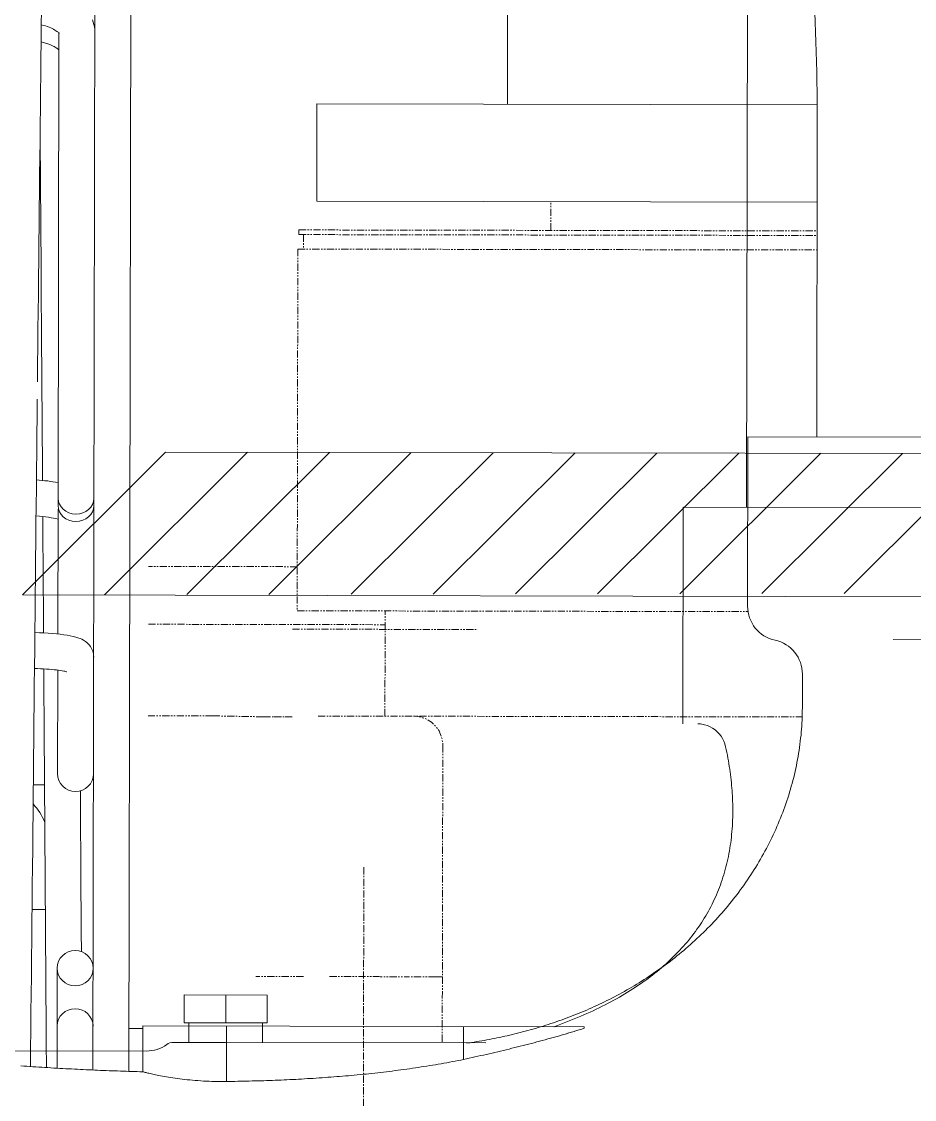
# Model space of a CAD drawing. Extents: x 766778 to 845620, y 133762 to 209800.
# Drawn here: x 787007 to 787161.2, y 190345.1 to 190531.3 of the extents above; entities that cross this region are included whole.
import ezdxf

# ---------------------------------------------------------------- set-up
doc = ezdxf.new("R2010")
doc.units = 0
doc.header["$MEASUREMENT"] = 0
doc.linetypes.add('CENTER', pattern=[2, 1.25, -0.25, 0.25, -0.25])
doc.linetypes.add('PHANTOM', pattern=[2.5, 1.25, -0.25, 0.25, -0.25, 0.25, -0.25])
doc.layers.get('0').update_dxf_attribs({"color": 1, "linetype": 'CONTINUOUS'})
doc.layers.add('CENTER_LINES', color=1, linetype='CENTER')
for name, color, linetype, lineweight in [('LA-4748_SHOWN', 2, 'CONTINUOUS', 53), ('LA-5075_SHOWN', 2, 'CONTINUOUS', 53), ('PHANTOM_LINES', 4, 'PHANTOM', 25)]:
    doc.layers.add(name, color=color, linetype=linetype, lineweight=lineweight)

# ---------------------------------------------------------------- blocks, each defined once
blk = doc.blocks.new('HE 3516C HSL RH')
at = {"layer": 'LA-5075_SHOWN', "color": 252, "lineweight": 5}
for p, q in [((-6167.14, 127.66), (-6167.14, 143.46)), ((-6113.65, 127.66), (-6200.04, 127.66)), ((-6200.04, 127.66), (-6200.04, 110.86)), ((-6113.62, 70.29), (-6113.62, 122.95)), ((-6113.62, 110.86), (-6200.04, 110.86)), ((-6125.52, 41.03), (-6125.52, 70.29)), ((-6125.52, 70.29), (-6025.52, 70.29)), ((-6079.42, 35.29), (-6100.38, 35.29)), ((-6116.02, 23.49), (-6116.02, 29.29)), ((-6222.67, -26.31), (-6208.38, -26.31)), ((-6222.67, -31.11), (-6222.67, -26.31)), ((-6215.52, -31.11), (-6215.52, -26.31)), ((-6208.38, -31.11), (-6208.38, -26.31)), ((-6222.67, -31.11), (-6208.38, -31.11)), ((-6221.9, -34.51), (-6221.9, -31.11)), ((-6209.14, -34.51), (-6209.14, -31.11)), ((-6215.52, -34.51), (-6224.52, -34.51)), ((-6215.52, -34.51), (-6170.56, -34.51)), ((-6170.56, -34.51), (-6170.56, -34.51)), ((-6256.52, -36.01), (-6229.19, -36.01))]:
    blk.add_line(p, q, dxfattribs=at)
at = {"layer": 'LA-5075_SHOWN', "color": 252, "lineweight": 5, "flags": 128}
for points in [[(-6113.62, 122.95), (-6113.63, 124.7), (-6113.64, 126.44), (-6113.65, 128.18), (-6113.68, 129.91), (-6113.71, 131.65), (-6113.74, 133.38), (-6113.79, 135.1), (-6113.84, 136.82), (-6113.89, 138.54), (-6113.96, 140.24), (-6114.03, 141.94), (-6114.1, 143.64)], [(-6173.05, -34.43), (-6172.61, -34.36), (-6172.18, -34.29), (-6171.74, -34.22), (-6171.3, -34.14), (-6170.86, -34.06), (-6170.42, -33.98), (-6169.98, -33.9), (-6169.54, -33.81), (-6169.1, -33.72), (-6168.66, -33.63), (-6168.22, -33.54), (-6167.78, -33.45), (-6167.33, -33.35), (-6166.89, -33.25), (-6166.45, -33.15), (-6166.01, -33.04), (-6165.57, -32.93), (-6165.12, -32.82), (-6164.68, -32.71), (-6164.24, -32.6), (-6163.79, -32.48), (-6163.35, -32.36), (-6162.91, -32.23), (-6162.46, -32.11), (-6162.02, -31.98), (-6161.58, -31.85), (-6161.13, -31.71), (-6160.69, -31.58), (-6160.25, -31.44), (-6159.8, -31.29), (-6159.36, -31.15), (-6158.91, -31), (-6158.47, -30.85), (-6158.03, -30.69), (-6157.58, -30.53), (-6157.14, -30.37), (-6156.7, -30.21), (-6156.26, -30.04), (-6155.81, -29.87), (-6155.37, -29.7), (-6154.93, -29.52), (-6154.49, -29.34), (-6154.05, -29.16), (-6153.61, -28.98), (-6153.17, -28.79), (-6152.73, -28.59), (-6152.29, -28.4), (-6151.86, -28.2), (-6151.42, -28), (-6150.98, -27.79), (-6150.55, -27.59), (-6150.11, -27.37), (-6149.68, -27.16), (-6149.24, -26.94), (-6148.81, -26.72), (-6148.38, -26.49), (-6147.95, -26.26), (-6147.52, -26.03), (-6147.09, -25.8), (-6146.66, -25.56), (-6146.24, -25.31), (-6145.81, -25.07), (-6145.39, -24.82), (-6144.96, -24.57), (-6144.54, -24.31), (-6144.12, -24.05), (-6143.7, -23.79), (-6143.28, -23.52), (-6142.87, -23.25), (-6142.45, -22.98), (-6142.04, -22.7), (-6141.63, -22.42), (-6141.22, -22.13), (-6140.81, -21.85), (-6140.4, -21.56), (-6139.99, -21.26), (-6139.59, -20.96), (-6139.19, -20.66), (-6138.79, -20.36), (-6138.39, -20.05), (-6137.99, -19.73), (-6137.6, -19.42), (-6137.21, -19.1), (-6136.82, -18.78), (-6136.43, -18.45), (-6136.05, -18.12), (-6135.66, -17.79), (-6135.28, -17.45), (-6134.9, -17.11), (-6134.53, -16.77), (-6134.15, -16.42), (-6133.78, -16.07), (-6133.41, -15.71), (-6133.04, -15.36), (-6132.68, -15), (-6132.32, -14.63), (-6131.96, -14.26), (-6131.6, -13.89), (-6131.25, -13.52), (-6130.9, -13.14), (-6130.55, -12.76), (-6130.21, -12.38), (-6129.87, -11.99), (-6129.53, -11.6), (-6129.19, -11.2), (-6128.86, -10.81), (-6128.53, -10.41), (-6128.21, -10), (-6127.89, -9.6), (-6127.57, -9.19), (-6127.25, -8.77), (-6126.94, -8.36), (-6126.63, -7.94), (-6126.32, -7.52), (-6126.02, -7.09), (-6125.72, -6.66), (-6125.43, -6.23), (-6125.14, -5.8), (-6124.85, -5.36), (-6124.57, -4.92), (-6124.29, -4.48), (-6124.01, -4.03), (-6123.74, -3.58), (-6123.47, -3.13), (-6123.21, -2.68), (-6122.95, -2.22), (-6122.7, -1.76), (-6122.45, -1.3), (-6122.2, -0.84), (-6121.96, -0.37), (-6121.72, 0.1), (-6121.48, 0.57), (-6121.25, 1.04), (-6121.03, 1.52), (-6120.81, 1.99), (-6120.59, 2.48), (-6120.38, 2.96), (-6120.17, 3.44), (-6119.97, 3.93), (-6119.77, 4.42), (-6119.57, 4.91), (-6119.39, 5.4), (-6119.2, 5.9), (-6119.02, 6.39), (-6118.85, 6.89), (-6118.68, 7.39), (-6118.51, 7.89), (-6118.35, 8.4), (-6118.2, 8.9), (-6118.05, 9.41), (-6117.91, 9.92), (-6117.77, 10.43), (-6117.63, 10.94), (-6117.5, 11.46), (-6117.38, 11.97), (-6117.26, 12.49), (-6117.15, 13), (-6117.04, 13.52), (-6116.94, 14.04), (-6116.84, 14.56), (-6116.75, 15.08), (-6116.66, 15.6), (-6116.58, 16.12), (-6116.5, 16.65), (-6116.43, 17.17), (-6116.37, 17.7), (-6116.31, 18.22), (-6116.25, 18.75), (-6116.21, 19.27), (-6116.16, 19.8), (-6116.13, 20.33), (-6116.09, 20.85), (-6116.07, 21.38), (-6116.05, 21.91), (-6116.03, 22.44), (-6116.03, 22.96), (-6116.02, 23.49)], [(-6173.99, -34.51), (-6173.96, -34.51), (-6173.88, -34.51), (-6173.79, -34.5)], [(-6173.99, -34.51), (-6173.98, -34.51)], [(-6173.96, -34.51), (-6173.88, -34.51), (-6173.78, -34.5)]]:
    blk.add_lwpolyline(points, dxfattribs=at)
at = {"layer": 'LA-5075_SHOWN', "color": 252, "lineweight": 5}
for centre, radius, start, end in [((-6119.52, 41.03), 6, 180, 257.9752), ((-6122.02, 29.29), 6, 0, 77.9754), ((-6229.19, -30.01), 6, 270, 305.6591), ((-6224.52, -36.51), 2, 90, 125.6591), ((-6173.99, -28.51), 6, 269.999, 279.0027)]:
    blk.add_arc(centre, radius, start, end, dxfattribs=at)
blk = doc.blocks.new('A$C7EB86452')
at = {"color": 252, "linetype": 'Continuous', "lineweight": 5}
for p, q in [((1.33, -742.63), (29.22, -721.61)), ((720.44, -818.75), (29.22, -721.61)), ((15.39, -744.56), (43.23, -723.58)), ((29.45, -746.48), (57.23, -725.55)), ((43.51, -748.41), (71.23, -727.51)), ((57.57, -750.33), (85.24, -729.48)), ((71.63, -752.26), (99.24, -731.45)), ((85.69, -754.18), (113.25, -733.42)), ((99.75, -756.11), (127.25, -735.39)), ((113.81, -758.04), (141.26, -737.36)), ((127.87, -759.96), (155.26, -739.32)), ((1.33, -742.63), (757.56, -849.22)), ((141.94, -761.89), (169.27, -741.29))]:
    blk.add_line(p, q, dxfattribs=at)
at = {"layer": 'LA-4748_SHOWN', "color": 252, "lineweight": 5}
for p, q in [((84.47, -828.61), (83.87, -828.75)), ((85.07, -828.46), (84.47, -828.61)), ((85.66, -828.31), (85.07, -828.46)), ((86.25, -828.16), (85.66, -828.31)), ((86.83, -828.01), (86.25, -828.16)), ((82.64, -829.02), (82.02, -829.15)), ((83.26, -828.89), (82.64, -829.02)), ((83.87, -828.75), (83.26, -828.89)), ((84.89, -830.51), (84.43, -830.57)), ((85.35, -830.43), (84.89, -830.51)), ((85.8, -830.36), (85.35, -830.43)), ((86.26, -830.29), (85.8, -830.36)), ((82.56, -830.85), (82.09, -830.91)), ((83.03, -830.78), (82.56, -830.85)), ((83.5, -830.71), (83.03, -830.78)), ((83.97, -830.64), (83.5, -830.71)), ((84.43, -830.57), (83.97, -830.64))]:
    blk.add_line(p, q, dxfattribs=at)
at = {"layer": 'PHANTOM_LINES', "color": 252, "lineweight": 5}
for p, q in [((57.3, -686.75), (57.19, -687.55)), ((57.3, -686.75), (145.92, -699.21)), ((57.19, -687.55), (145.81, -700)), ((58, -687.66), (57.65, -690.13)), ((100.38, -692.81), (101.07, -687.89)), ((56.66, -690), (47.96, -751.89)), ((56.66, -690), (145.46, -702.48)), ((49.02, -744.34), (23.58, -740.76)), ((22.19, -750.66), (62.67, -756.35)), ((47.96, -751.89), (125.05, -762.72)), ((60.47, -772), (63, -754)), ((46.71, -754.92), (78.4, -759.37)), ((31.05, -767.86), (19.99, -766.31)), ((49.03, -770.39), (131.83, -782.03)), ((69.68, -778.34), (62.52, -829.27))]:
    blk.add_line(p, q, dxfattribs=at)
at = {"layer": 'PHANTOM_LINES', "color": 252, "lineweight": 5, "flags": 128}
for points in [[(65.42, -772.69), (65.71, -772.75), (66.01, -772.82), (66.32, -772.92), (66.62, -773.03), (66.91, -773.17), (67.21, -773.33), (67.49, -773.5), (67.77, -773.69), (68.03, -773.91), (68.28, -774.14), (68.51, -774.38), (68.72, -774.64), (68.91, -774.92), (69.09, -775.21), (69.24, -775.51), (69.37, -775.82), (69.48, -776.14), (69.56, -776.46), (69.63, -776.78), (69.68, -777.11), (69.71, -777.43), (69.72, -777.74), (69.71, -778.05), (69.68, -778.34)], [(40.34, -814.61), (40.01, -814.57), (39.68, -814.52), (39.35, -814.47), (39.01, -814.43), (38.68, -814.38), (38.34, -814.33), (38, -814.28), (37.66, -814.23), (37.32, -814.19), (36.98, -814.14), (36.64, -814.09), (36.29, -814.04), (35.95, -813.99), (35.61, -813.94), (35.26, -813.9), (34.92, -813.85), (34.58, -813.8), (34.24, -813.75), (33.89, -813.71), (33.55, -813.66), (33.21, -813.62), (32.87, -813.57), (32.53, -813.53), (32.2, -813.48)], [(44.8, -815.24), (45.12, -815.28), (45.45, -815.33), (45.77, -815.37), (46.1, -815.42), (46.42, -815.46), (46.75, -815.51), (47.08, -815.56), (47.41, -815.6), (47.74, -815.65), (48.07, -815.69), (48.4, -815.74), (48.73, -815.79), (49.06, -815.83), (49.39, -815.88), (49.72, -815.93), (50.04, -815.97), (50.37, -816.02), (50.69, -816.06), (51.01, -816.11), (51.33, -816.16), (51.65, -816.2), (51.97, -816.25), (52.29, -816.29), (52.6, -816.33)], [(52.6, -816.33), (52.82, -816.37), (53.04, -816.4), (53.26, -816.43), (53.49, -816.47), (53.71, -816.5), (53.94, -816.53), (54.18, -816.57), (54.41, -816.6), (54.65, -816.64), (54.89, -816.68), (55.13, -816.71), (55.37, -816.75), (55.62, -816.78), (55.86, -816.82), (56.11, -816.86), (56.36, -816.89), (56.61, -816.93), (56.85, -816.96), (57.1, -816.99), (57.35, -817.03), (57.6, -817.06), (57.86, -817.09), (58.11, -817.12), (58.36, -817.16)], [(62.97, -817.79), (62.79, -817.77), (62.61, -817.74), (62.43, -817.72), (62.25, -817.69), (62.07, -817.67), (61.89, -817.64), (61.7, -817.61), (61.52, -817.59), (61.33, -817.56), (61.14, -817.53), (60.95, -817.51), (60.76, -817.48), (60.57, -817.45), (60.37, -817.43), (60.18, -817.4), (59.98, -817.37), (59.78, -817.34), (59.58, -817.32), (59.38, -817.29), (59.18, -817.26), (58.98, -817.24), (58.77, -817.21), (58.57, -817.18), (58.36, -817.16)], [(64.11, -817.95), (64.06, -817.94), (64.02, -817.94), (63.97, -817.93), (63.92, -817.92), (63.88, -817.92), (63.83, -817.91), (63.78, -817.91), (63.74, -817.9), (63.69, -817.89), (63.64, -817.89), (63.6, -817.88), (63.55, -817.87), (63.5, -817.87), (63.45, -817.86), (63.4, -817.85), (63.36, -817.85), (63.31, -817.84), (63.26, -817.83), (63.21, -817.83), (63.16, -817.82), (63.12, -817.81), (63.07, -817.81), (63.02, -817.8), (62.97, -817.79)]]:
    blk.add_lwpolyline(points, dxfattribs=at)
at = {"layer": 'PHANTOM_LINES', "color": 252, "lineweight": 5}
for centre, major_axis, ratio, start_param, end_param in [((-215.32, -2346.04), (1577.41, -252.77), 0.999846, 1.569373, 1.574827), ((74.06, -540.57), (228.66, -34.4), 1, 4.712389, 4.720463), ((59.34, -644.21), (125.29, -17.84), 1, 4.712389, 4.727557), ((54.37, -687.33), (82.48, -10.54), 0.999998, 4.707218, 4.721734)]:
    blk.add_ellipse(centre, major_axis=major_axis, ratio=ratio, start_param=start_param, end_param=end_param, dxfattribs=at)
at = {"rotation": 352.0000000000881}
blk.add_blockref('HE 3516C HSL RH', (6185.31, -1654.92), dxfattribs=at)
blk = doc.blocks.new('ENGINE')
at = {"layer": 'CENTER_LINES', "color": 252, "lineweight": 5}
blk.add_line((946014.93, 205074.49), (946014.6, 205011.8), dxfattribs=at)
at = {"layer": 'LA-4748_SHOWN', "color": 252, "lineweight": 5}
for p, q in [((946081.24, 205136.44), (946083.28, 205525.64)), ((945974.22, 205039.36), (945975.99, 205374.45)), ((945968.03, 205039.61), (945969.77, 205370.93)), ((945959.76, 205222.82), (945959.72, 205220.03)), ((945968.57, 205221.04), (945968.71, 205220.64)), ((945968.71, 205220.64), (945968.82, 205220.24)), ((945968.82, 205220.24), (945968.9, 205219.82)), ((945959.72, 205220.03), (945959.68, 205217.22)), ((945959.73, 205220.21), (945960.09, 205220.12)), ((945960.09, 205220.12), (945960.44, 205220.01)), ((945960.44, 205220.01), (945960.76, 205219.9)), ((945960.76, 205219.9), (945961.07, 205219.79)), ((945961.07, 205219.79), (945961.36, 205219.67)), ((945961.36, 205219.67), (945961.62, 205219.55)), ((945961.62, 205219.55), (945961.86, 205219.43)), ((945961.86, 205219.43), (945962.08, 205219.31)), ((945962.08, 205219.31), (945962.26, 205219.19)), ((945962.26, 205219.19), (945962.43, 205219.08)), ((945962.34, 205137.16), (945962.77, 205218.77)), ((945962.43, 205219.08), (945962.56, 205218.97)), ((945962.56, 205218.97), (945962.66, 205218.88)), ((945962.66, 205218.88), (945962.74, 205218.81)), ((945962.74, 205218.81), (945962.79, 205218.75)), ((945962.79, 205218.75), (945962.82, 205218.71)), ((945962.82, 205218.71), (945962.83, 205218.7)), ((945968.9, 205219.82), (945968.95, 205219.39)), ((945968.95, 205219.39), (945968.97, 205218.96)), ((945959.68, 205217.22), (945959.64, 205214.4)), ((945959.68, 205217.26), (945960.28, 205217.1)), ((945960.28, 205217.1), (945960.83, 205216.92)), ((945960.83, 205216.92), (945961.32, 205216.73)), ((945961.32, 205216.73), (945961.54, 205216.63)), ((945961.54, 205216.63), (945961.75, 205216.53)), ((945961.75, 205216.53), (945961.94, 205216.44)), ((945961.94, 205216.44), (945962.11, 205216.34)), ((945962.11, 205216.34), (945962.27, 205216.24)), ((945962.27, 205216.24), (945962.4, 205216.15)), ((945962.4, 205216.15), (945962.52, 205216.07)), ((945962.52, 205216.07), (945962.62, 205215.99)), ((945962.62, 205215.99), (945962.69, 205215.92)), ((945962.69, 205215.92), (945962.75, 205215.86)), ((945959.64, 205214.4), (945959.6, 205211.56)), ((945959.6, 205211.56), (945959.56, 205208.72)), ((945959.56, 205208.72), (945959.52, 205205.85)), ((945959.52, 205205.85), (945959.48, 205202.98)), ((945959.48, 205202.98), (945959.44, 205200.09)), ((945959.48, 205198.59), (945959.47, 205202.26)), ((945959.44, 205200.09), (945959.39, 205197.19)), ((945959.49, 205194.9), (945959.48, 205198.59)), ((945959.39, 205197.19), (945959.35, 205194.28)), ((945959.35, 205194.28), (945959.31, 205191.36)), ((945959.51, 205191.19), (945959.49, 205194.9)), ((945959.31, 205191.36), (945959.27, 205188.43)), ((945959.52, 205187.46), (945959.51, 205191.19)), ((945959.27, 205188.43), (945959.23, 205185.49)), ((945959.53, 205183.71), (945959.52, 205187.46)), ((945959.23, 205185.49), (945959.19, 205182.53)), ((945959.55, 205179.95), (945959.53, 205183.71)), ((945959.19, 205182.53), (945959.14, 205179.57)), ((945959.14, 205179.57), (945959.1, 205176.6)), ((945959.56, 205176.17), (945959.55, 205179.95)), ((945959.1, 205176.6), (945959.06, 205173.62)), ((945959.57, 205172.37), (945959.56, 205176.17)), ((945959.06, 205173.62), (945959.02, 205170.62)), ((945959.59, 205168.55), (945959.57, 205172.37)), ((945959.02, 205170.62), (945958.98, 205167.62)), ((945959.6, 205164.73), (945959.59, 205168.55)), ((945958.98, 205167.62), (945958.94, 205164.61)), ((945958.94, 205164.61), (945958.89, 205161.59)), ((945959.61, 205160.88), (945959.6, 205164.73)), ((945958.89, 205161.59), (945958.85, 205158.56)), ((945959.63, 205157.03), (945959.61, 205160.88)), ((945959.64, 205153.16), (945959.63, 205157.03)), ((945958.81, 205155.52), (945958.77, 205152.47)), ((945958.77, 205152.47), (945958.73, 205149.42)), ((945959.65, 205149.28), (945959.64, 205153.16)), ((945958.73, 205149.42), (945958.68, 205146.36)), ((945959.67, 205145.39), (945959.65, 205149.28)), ((945958.68, 205146.36), (945958.64, 205143.29)), ((945959.68, 205141.49), (945959.67, 205145.39)), ((945958.64, 205143.29), (945958.6, 205140.22)), ((945958.6, 205140.22), (945958.56, 205137.14)), ((945958.62, 205141.58), (945959.12, 205141.54)), ((945959.12, 205141.54), (945959.61, 205141.5)), ((945959.61, 205141.5), (945960.09, 205141.45)), ((945960.09, 205141.45), (945960.56, 205141.4)), ((945960.56, 205141.4), (945961.03, 205141.34)), ((945961.03, 205141.34), (945961.48, 205141.28)), ((945961.48, 205141.28), (945961.93, 205141.22)), ((945961.93, 205141.22), (945962.36, 205141.14)), ((945958.56, 205137.14), (945958.51, 205134.06)), ((945962.33, 205136.53), (945962.22, 205114.96)), ((945968.52, 205136.84), (945968.53, 205136.5)), ((946070.3, 205136.5), (946070.1, 205099.08)), ((946220.29, 205135.71), (946070.3, 205136.5)), ((945958.53, 205135.37), (945959.1, 205135.32)), ((945959.1, 205135.32), (945959.65, 205135.26)), ((945959.65, 205135.26), (945960.17, 205135.2)), ((945959.71, 205132.76), (945959.7, 205135.26)), ((945960.17, 205135.2), (945960.67, 205135.14)), ((945960.67, 205135.14), (945961.14, 205135.06)), ((945961.14, 205135.06), (945961.57, 205134.99)), ((945961.57, 205134.99), (945961.97, 205134.91)), ((945961.97, 205134.91), (945962.33, 205134.82)), ((945958.51, 205134.06), (945958.47, 205130.97)), ((945959.71, 205130.26), (945959.71, 205132.76)), ((945958.47, 205130.97), (945958.43, 205127.88)), ((945959.72, 205127.75), (945959.71, 205130.26)), ((945958.43, 205127.88), (945958.39, 205124.78)), ((945959.73, 205125.24), (945959.72, 205127.75)), ((945958.39, 205124.78), (945958.34, 205121.67)), ((945959.74, 205122.72), (945959.73, 205125.24)), ((945958.34, 205121.67), (945958.3, 205118.56)), ((945959.75, 205120.2), (945959.74, 205122.72)), ((945959.75, 205117.68), (945959.75, 205120.2)), ((945958.3, 205118.56), (945958.26, 205115.45)), ((945959.76, 205115.16), (945959.75, 205117.68)), ((945958.26, 205115.45), (945958.22, 205112.33)), ((945958.26, 205115.24), (945959.05, 205115.2)), ((945959.05, 205115.2), (945959.82, 205115.16)), ((945959.82, 205115.16), (945960.57, 205115.11)), ((945960.57, 205115.11), (945961.28, 205115.05)), ((945961.28, 205115.05), (945961.97, 205114.98)), ((945961.97, 205114.98), (945962.62, 205114.91)), ((945962.62, 205114.91), (945963.24, 205114.83)), ((945963.24, 205114.83), (945963.81, 205114.74)), ((945963.81, 205114.74), (945964.35, 205114.65)), ((945964.35, 205114.65), (945964.86, 205114.54)), ((945964.86, 205114.54), (945965.35, 205114.42)), ((945965.35, 205114.42), (945965.85, 205114.25)), ((945965.85, 205114.25), (945966.1, 205114.16)), ((945966.1, 205114.16), (945966.37, 205114.04)), ((945958.22, 205112.33), (945958.17, 205109.2)), ((945966.37, 205114.04), (945966.68, 205113.88)), ((945966.68, 205113.88), (945966.84, 205113.77)), ((945966.84, 205113.77), (945967.02, 205113.65)), ((945967.02, 205113.65), (945967.21, 205113.5)), ((945967.21, 205113.5), (945967.41, 205113.31)), ((945967.41, 205113.31), (945967.63, 205113.08)), ((945967.63, 205113.08), (945967.85, 205112.78)), ((945967.85, 205112.78), (945968.05, 205112.42)), ((945968.05, 205112.42), (945968.15, 205112.22)), ((945968.15, 205112.22), (945968.23, 205111.99)), ((945968.23, 205111.99), (945968.3, 205111.75)), ((945968.3, 205111.75), (945968.36, 205111.49)), ((945968.36, 205111.49), (945968.39, 205111.22)), ((945968.39, 205111.22), (945968.4, 205110.95)), ((945958.17, 205109.2), (945958.13, 205106.08)), ((945958.17, 205109.03), (945958.71, 205109.01)), ((945958.71, 205109.01), (945959.23, 205108.98)), ((945959.23, 205108.98), (945959.73, 205108.95)), ((945959.73, 205108.95), (945960.22, 205108.91)), ((945959.79, 205104.65), (945959.78, 205108.95)), ((945960.22, 205108.91), (945960.69, 205108.88)), ((945960.69, 205108.88), (945961.14, 205108.83)), ((945961.14, 205108.83), (945961.56, 205108.79)), ((945961.56, 205108.79), (945961.95, 205108.75)), ((945961.95, 205108.75), (945962.32, 205108.7)), ((945962.19, 205108.72), (945962.09, 205090.84)), ((945962.32, 205108.7), (945962.65, 205108.65)), ((945962.65, 205108.65), (945962.95, 205108.6)), ((945962.95, 205108.6), (945963.21, 205108.55)), ((945963.21, 205108.55), (945963.42, 205108.51)), ((945963.42, 205108.51), (945963.59, 205108.47)), ((945963.59, 205108.47), (945963.7, 205108.44)), ((945963.7, 205108.44), (945963.72, 205108.43)), ((945963.72, 205108.43), (945963.74, 205108.43)), ((945958.13, 205106.08), (945958.09, 205102.95)), ((945958.09, 205102.95), (945958.05, 205099.81)), ((945959.81, 205100.35), (945959.79, 205104.65)), ((945958.05, 205099.81), (945958, 205096.68)), ((945959.82, 205096.05), (945959.81, 205100.35)), ((946072.68, 205099.07), (946072.67, 205099.07)), ((946072.71, 205099.07), (946072.68, 205099.07)), ((946072.76, 205099.06), (946072.71, 205099.07)), ((946072.82, 205099.06), (946072.76, 205099.06)), ((946072.9, 205099.06), (946072.82, 205099.06)), ((946073.02, 205099.05), (946072.9, 205099.06)), ((946073.14, 205099.04), (946073.02, 205099.05)), ((946073.38, 205099), (946073.14, 205099.04)), ((946073.87, 205098.9), (946073.38, 205099)), ((946074.35, 205098.75), (946073.87, 205098.9)), ((946074.81, 205098.55), (946074.35, 205098.75)), ((946075.25, 205098.3), (946074.81, 205098.55)), ((946075.67, 205098.01), (946075.25, 205098.3)), ((946076.05, 205097.68), (946075.67, 205098.01)), ((946076.39, 205097.32), (946076.05, 205097.68)), ((946076.7, 205096.92), (946076.39, 205097.32)), ((945958, 205096.68), (945957.96, 205093.54)), ((945959.83, 205091.75), (945959.82, 205096.05)), ((946076.97, 205096.49), (946076.7, 205096.92)), ((946077.19, 205096.04), (946076.97, 205096.49)), ((946077.37, 205095.57), (946077.19, 205096.04)), ((946077.49, 205095.08), (946077.37, 205095.57)), ((946077.49, 205095.08), (946077.59, 205094.59)), ((946077.59, 205094.59), (946077.69, 205094.1)), ((946077.69, 205094.1), (946077.78, 205093.61)), ((946077.78, 205093.61), (946077.86, 205093.13)), ((945957.96, 205093.54), (945957.92, 205090.4)), ((945959.85, 205087.45), (945959.83, 205091.75)), ((946077.86, 205093.13), (946077.95, 205092.65)), ((946077.95, 205092.65), (946078.02, 205092.17)), ((946078.02, 205092.17), (946078.1, 205091.69)), ((945957.92, 205090.4), (945957.88, 205087.26)), ((946078.1, 205091.69), (946078.17, 205091.22)), ((946078.17, 205091.22), (946078.23, 205090.74)), ((946078.23, 205090.74), (946078.29, 205090.27)), ((946078.29, 205090.27), (946078.35, 205089.8)), ((945959.84, 205088.9), (945957.9, 205088.91)), ((946078.35, 205089.8), (946078.4, 205089.34)), ((946078.4, 205089.34), (946078.45, 205088.87)), ((946078.45, 205088.87), (946078.49, 205088.41)), ((946078.49, 205088.41), (946078.53, 205087.95)), ((945957.88, 205087.26), (945957.83, 205084.12)), ((945959.86, 205083.14), (945959.85, 205087.45)), ((945966.02, 205087.86), (945966.03, 205084.38)), ((946078.53, 205087.95), (946078.56, 205087.49)), ((946078.56, 205087.49), (946078.59, 205087.04)), ((946078.59, 205087.04), (946078.62, 205086.58)), ((946078.62, 205086.58), (946078.64, 205086.13)), ((945966.03, 205084.38), (945966.04, 205080.91)), ((946078.64, 205086.13), (946078.66, 205085.68)), ((946078.66, 205085.68), (946078.67, 205085.24)), ((946078.67, 205085.24), (946078.68, 205084.79)), ((946078.68, 205084.79), (946078.68, 205084.35)), ((946078.68, 205084.35), (946078.68, 205083.91)), ((945957.83, 205084.12), (945957.79, 205080.99)), ((945959.87, 205078.82), (945959.86, 205083.14)), ((946078.66, 205082.9), (946078.65, 205082.39)), ((946078.68, 205083.4), (946078.66, 205082.9)), ((946078.68, 205083.91), (946078.68, 205083.4)), ((945957.79, 205080.99), (945957.75, 205077.85)), ((945966.04, 205080.91), (945966.05, 205077.43)), ((946078.56, 205080.91), (946078.52, 205080.42)), ((946078.6, 205081.4), (946078.56, 205080.91)), ((946078.62, 205081.9), (946078.6, 205081.4)), ((946078.65, 205082.39), (946078.62, 205081.9)), ((945959.89, 205074.51), (945959.87, 205078.82)), ((946078.37, 205078.96), (946078.3, 205078.49)), ((946078.42, 205079.45), (946078.37, 205078.96)), ((946078.47, 205079.93), (946078.42, 205079.45)), ((946078.52, 205080.42), (946078.47, 205079.93)), ((945957.75, 205077.85), (945957.71, 205074.71)), ((945966.05, 205077.43), (945966.06, 205073.96)), ((946078.08, 205077.07), (946077.99, 205076.6)), ((946078.16, 205077.54), (946078.08, 205077.07)), ((946078.23, 205078.01), (946078.16, 205077.54)), ((946078.3, 205078.49), (946078.23, 205078.01)), ((946077.7, 205075.22), (946077.59, 205074.76)), ((946077.8, 205075.67), (946077.7, 205075.22)), ((946077.9, 205076.14), (946077.8, 205075.67)), ((946077.99, 205076.6), (946077.9, 205076.14)), ((945957.71, 205074.71), (945957.66, 205071.57)), ((945959.9, 205070.19), (945959.89, 205074.51)), ((945966.06, 205073.96), (945966.07, 205070.49)), ((946077.22, 205073.41), (946077.09, 205072.97)), ((946077.35, 205073.86), (946077.22, 205073.41)), ((946077.47, 205074.31), (946077.35, 205073.86)), ((946077.59, 205074.76), (946077.47, 205074.31)), ((945957.66, 205071.57), (945957.62, 205068.43)), ((946076.65, 205071.65), (946076.5, 205071.22)), ((946076.8, 205072.09), (946076.65, 205071.65)), ((946076.95, 205072.53), (946076.8, 205072.09)), ((946077.09, 205072.97), (946076.95, 205072.53)), ((945959.91, 205065.88), (945959.9, 205070.19)), ((945966.07, 205070.49), (945966.08, 205067.01)), ((946075.82, 205069.52), (946075.63, 205069.1)), ((946075.99, 205069.94), (946075.82, 205069.52)), ((946076.17, 205070.37), (946075.99, 205069.94)), ((946076.34, 205070.79), (946076.17, 205070.37)), ((946076.5, 205071.22), (946076.34, 205070.79)), ((945957.62, 205068.43), (945957.58, 205065.29)), ((946075.04, 205067.87), (946074.83, 205067.46)), ((946075.24, 205068.28), (946075.04, 205067.87)), ((946075.44, 205068.69), (946075.24, 205068.28)), ((946075.63, 205069.1), (946075.44, 205068.69)), ((945959.91, 205067.35), (945957.61, 205067.36)), ((945959.93, 205061.56), (945959.91, 205065.88)), ((945966.08, 205067.01), (945966.09, 205063.54)), ((946073.94, 205065.86), (946073.7, 205065.47)), ((946074.17, 205066.26), (946073.94, 205065.86)), ((946074.4, 205066.66), (946074.17, 205066.26)), ((946074.62, 205067.06), (946074.4, 205066.66)), ((946074.83, 205067.46), (946074.62, 205067.06)), ((945957.58, 205065.29), (945957.54, 205062.15)), ((946072.7, 205063.93), (946072.43, 205063.56)), ((946072.96, 205064.31), (946072.7, 205063.93)), ((946073.21, 205064.7), (946072.96, 205064.31)), ((946073.46, 205065.08), (946073.21, 205064.7)), ((946073.7, 205065.47), (946073.46, 205065.08)), ((945957.54, 205062.15), (945957.49, 205059.02)), ((945966.09, 205063.54), (945966.1, 205060.06)), ((946071.31, 205062.08), (946071.01, 205061.71)), ((946071.6, 205062.44), (946071.31, 205062.08)), ((946071.88, 205062.81), (946071.6, 205062.44)), ((946072.16, 205063.18), (946071.88, 205062.81)), ((946072.43, 205063.56), (946072.16, 205063.18)), ((945959.94, 205057.25), (945959.93, 205061.56)), ((946069.77, 205060.29), (946069.45, 205059.94)), ((946070.09, 205060.64), (946069.77, 205060.29)), ((946070.4, 205061), (946070.09, 205060.64)), ((946070.71, 205061.35), (946070.4, 205061)), ((946071.01, 205061.71), (946070.71, 205061.35)), ((945957.49, 205059.02), (945957.45, 205055.88)), ((946067.74, 205058.24), (946067.38, 205057.91)), ((946068.09, 205058.58), (946067.74, 205058.24)), ((946068.44, 205058.91), (946068.09, 205058.58)), ((946068.78, 205059.25), (946068.44, 205058.91)), ((946069.12, 205059.6), (946068.78, 205059.25)), ((946069.45, 205059.94), (946069.12, 205059.6)), ((945959.95, 205052.95), (945959.94, 205057.25)), ((945961.83, 205039.95), (945961.92, 205057.22)), ((946065.89, 205056.61), (946065.5, 205056.3)), ((946066.27, 205056.93), (946065.89, 205056.61)), ((946066.65, 205057.26), (946066.27, 205056.93)), ((946067.02, 205057.58), (946066.65, 205057.26)), ((946067.38, 205057.91), (946067.02, 205057.58)), ((945957.45, 205055.88), (945957.41, 205052.75)), ((946063.47, 205054.76), (946063.05, 205054.46)), ((946063.89, 205055.06), (946063.47, 205054.76)), ((946064.3, 205055.37), (946063.89, 205055.06)), ((946064.71, 205055.67), (946064.3, 205055.37)), ((946065.11, 205055.98), (946064.71, 205055.67)), ((946065.5, 205056.3), (946065.11, 205055.98)), ((945957.41, 205052.75), (945957.36, 205049.62)), ((945959.96, 205048.65), (945959.95, 205052.95)), ((946060.39, 205052.72), (946059.93, 205052.44)), ((946060.85, 205053), (946060.39, 205052.72)), ((946061.3, 205053.29), (946060.85, 205053)), ((946061.75, 205053.58), (946061.3, 205053.29)), ((946062.19, 205053.87), (946061.75, 205053.58)), ((946062.62, 205054.16), (946062.19, 205053.87)), ((946063.05, 205054.46), (946062.62, 205054.16)), ((946057.03, 205050.83), (946056.52, 205050.57)), ((946057.53, 205051.09), (946057.03, 205050.83)), ((946058.02, 205051.36), (946057.53, 205051.09)), ((946058.5, 205051.62), (946058.02, 205051.36)), ((946058.99, 205051.89), (946058.5, 205051.62)), ((946059.46, 205052.17), (946058.99, 205051.89)), ((946059.93, 205052.44), (946059.46, 205052.17)), ((945957.36, 205049.62), (945957.32, 205046.49)), ((946053.38, 205049.08), (946052.84, 205048.84)), ((946053.92, 205049.32), (946053.38, 205049.08)), ((946054.45, 205049.56), (946053.92, 205049.32)), ((946054.98, 205049.81), (946054.45, 205049.56)), ((946055.5, 205050.06), (946054.98, 205049.81)), ((946056.01, 205050.31), (946055.5, 205050.06)), ((946056.52, 205050.57), (946056.01, 205050.31)), ((945959.98, 205044.35), (945959.96, 205048.65)), ((945976.67, 205047.19), (945976.63, 205039.28)), ((946052.9, 205046.79), (945976.67, 205047.19)), ((945991.12, 205047.12), (945991.07, 205037.55)), ((946048.86, 205047.25), (946048.27, 205047.03)), ((946049.45, 205047.47), (946048.86, 205047.25)), ((946050.03, 205047.69), (946049.45, 205047.47)), ((946050.6, 205047.91), (946050.03, 205047.69)), ((946051.17, 205048.14), (946050.6, 205047.91)), ((946051.73, 205048.37), (946051.17, 205048.14)), ((946052.29, 205048.6), (946051.73, 205048.37)), ((946052.84, 205048.84), (946052.29, 205048.6)), ((945957.32, 205046.49), (945957.28, 205043.37)), ((945976.67, 205046.76), (945974.26, 205046.77)), ((946032.07, 205046.9), (946032.04, 205041.21)), ((946048.27, 205047.03), (946047.68, 205046.82)), ((946048.44, 205045.21), (946047.98, 205045.09)), ((946048.9, 205045.34), (946048.44, 205045.21)), ((946049.35, 205045.47), (946048.9, 205045.34)), ((946049.8, 205045.6), (946049.35, 205045.47)), ((946050.25, 205045.74), (946049.8, 205045.6)), ((946050.7, 205045.87), (946050.25, 205045.74)), ((946051.14, 205046), (946050.7, 205045.87)), ((946051.58, 205046.13), (946051.14, 205046)), ((946052.02, 205046.26), (946051.58, 205046.13)), ((946052.46, 205046.39), (946052.02, 205046.26)), ((946052.89, 205046.52), (946052.46, 205046.39)), ((946052.9, 205046.79), (946052.89, 205046.52)), ((945957.28, 205043.37), (945957.24, 205040.25)), ((945959.99, 205040.06), (945959.98, 205044.35)), ((946041.36, 205043.34), (946040.88, 205043.23)), ((946041.84, 205043.46), (946041.36, 205043.34)), ((946042.32, 205043.58), (946041.84, 205043.46)), ((946042.8, 205043.71), (946042.32, 205043.58)), ((946043.28, 205043.83), (946042.8, 205043.71)), ((946043.76, 205043.95), (946043.28, 205043.83)), ((946044.24, 205044.07), (946043.76, 205043.95)), ((946044.71, 205044.2), (946044.24, 205044.07)), ((946045.18, 205044.32), (946044.71, 205044.2)), ((946045.65, 205044.45), (946045.18, 205044.32)), ((946046.12, 205044.57), (946045.65, 205044.45)), ((946046.59, 205044.7), (946046.12, 205044.57)), ((946047.06, 205044.83), (946046.59, 205044.7)), ((946047.52, 205044.96), (946047.06, 205044.83)), ((946047.98, 205045.09), (946047.52, 205044.96)), ((945968.03, 205039.61), (945968.04, 205041.84)), ((946033.52, 205041.53), (946033.03, 205041.43)), ((946034.01, 205041.64), (946033.52, 205041.53)), ((946034.51, 205041.75), (946034.01, 205041.64)), ((946035, 205041.86), (946034.51, 205041.75)), ((946035.49, 205041.97), (946035, 205041.86)), ((946035.98, 205042.08), (946035.49, 205041.97)), ((946036.48, 205042.19), (946035.98, 205042.08)), ((946036.97, 205042.3), (946036.48, 205042.19)), ((946037.46, 205042.42), (946036.97, 205042.3)), ((946037.95, 205042.53), (946037.46, 205042.42)), ((946038.44, 205042.64), (946037.95, 205042.53)), ((946038.93, 205042.76), (946038.44, 205042.64)), ((946039.42, 205042.87), (946038.93, 205042.76)), ((946039.91, 205042.99), (946039.42, 205042.87)), ((946040.39, 205043.11), (946039.91, 205042.99)), ((946040.88, 205043.23), (946040.39, 205043.11)), ((945956.1, 205040.33), (945955.57, 205040.36)), ((945956.62, 205040.29), (945956.1, 205040.33)), ((945957.14, 205040.25), (945956.62, 205040.29)), ((945957.66, 205040.22), (945957.14, 205040.25)), ((945958.18, 205040.18), (945957.66, 205040.22)), ((945958.7, 205040.15), (945958.18, 205040.18)), ((945959.22, 205040.11), (945958.7, 205040.15)), ((945959.74, 205040.08), (945959.22, 205040.11)), ((945960.25, 205040.05), (945959.74, 205040.08)), ((945960.76, 205040.02), (945960.25, 205040.05)), ((945961.28, 205039.98), (945960.76, 205040.02)), ((945961.79, 205039.95), (945961.28, 205039.98)), ((945962.3, 205039.92), (945961.79, 205039.95)), ((945962.81, 205039.89), (945962.3, 205039.92)), ((945963.32, 205039.86), (945962.81, 205039.89)), ((945963.83, 205039.83), (945963.32, 205039.86)), ((945964.33, 205039.81), (945963.83, 205039.83)), ((945964.84, 205039.78), (945964.33, 205039.81)), ((945965.34, 205039.75), (945964.84, 205039.78)), ((945965.85, 205039.72), (945965.34, 205039.75)), ((945966.35, 205039.7), (945965.85, 205039.72)), ((945966.85, 205039.67), (945966.35, 205039.7)), ((945967.35, 205039.65), (945966.85, 205039.67)), ((945967.85, 205039.62), (945967.35, 205039.65)), ((945968.35, 205039.6), (945967.85, 205039.62)), ((945968.84, 205039.58), (945968.35, 205039.6)), ((946022.72, 205039.65), (946022.22, 205039.58)), ((946023.22, 205039.72), (946022.72, 205039.65)), ((946023.71, 205039.79), (946023.22, 205039.72)), ((946024.21, 205039.86), (946023.71, 205039.79)), ((946024.71, 205039.94), (946024.21, 205039.86)), ((946025.2, 205040.01), (946024.71, 205039.94)), ((946025.7, 205040.09), (946025.2, 205040.01)), ((946026.19, 205040.17), (946025.7, 205040.09)), ((946026.68, 205040.25), (946026.19, 205040.17)), ((946027.17, 205040.33), (946026.68, 205040.25)), ((946027.66, 205040.41), (946027.17, 205040.33)), ((946028.15, 205040.49), (946027.66, 205040.41)), ((946028.64, 205040.58), (946028.15, 205040.49)), ((946029.13, 205040.66), (946028.64, 205040.58)), ((946029.62, 205040.75), (946029.13, 205040.66)), ((946030.11, 205040.84), (946029.62, 205040.75)), ((946030.59, 205040.93), (946030.11, 205040.84)), ((946031.08, 205041.02), (946030.59, 205040.93)), ((946031.56, 205041.12), (946031.08, 205041.02)), ((946032.04, 205041.21), (946031.56, 205041.12)), ((946032.53, 205041.32), (946032.04, 205041.21)), ((946033.03, 205041.43), (946032.53, 205041.32)), ((945969.34, 205039.55), (945968.84, 205039.58)), ((945969.83, 205039.53), (945969.34, 205039.55)), ((945970.32, 205039.51), (945969.83, 205039.53)), ((945970.82, 205039.49), (945970.32, 205039.51)), ((945971.31, 205039.47), (945970.82, 205039.49)), ((945971.8, 205039.45), (945971.31, 205039.47)), ((945972.29, 205039.43), (945971.8, 205039.45)), ((945972.77, 205039.41), (945972.29, 205039.43)), ((945973.26, 205039.39), (945972.77, 205039.41)), ((945973.74, 205039.37), (945973.26, 205039.39)), ((945974.23, 205039.36), (945973.74, 205039.37)), ((945974.71, 205039.34), (945974.23, 205039.36)), ((945975.19, 205039.32), (945974.71, 205039.34)), ((945975.67, 205039.31), (945975.19, 205039.32)), ((945976.15, 205039.29), (945975.67, 205039.31)), ((945976.63, 205039.28), (945976.15, 205039.29)), ((945976.64, 205039.27), (945976.63, 205039.28)), ((945976.67, 205039.27), (945976.64, 205039.27)), ((945976.71, 205039.26), (945976.67, 205039.27)), ((945976.77, 205039.24), (945976.71, 205039.26)), ((945976.85, 205039.22), (945976.77, 205039.24)), ((945976.95, 205039.2), (945976.85, 205039.22)), ((945977.07, 205039.17), (945976.95, 205039.2)), ((945977.2, 205039.14), (945977.07, 205039.17)), ((945977.35, 205039.1), (945977.2, 205039.14)), ((945977.51, 205039.06), (945977.35, 205039.1)), ((945977.7, 205039.02), (945977.51, 205039.06)), ((945977.89, 205038.98), (945977.7, 205039.02)), ((945978.11, 205038.93), (945977.89, 205038.98)), ((945978.34, 205038.88), (945978.11, 205038.93)), ((945978.58, 205038.82), (945978.34, 205038.88)), ((945978.84, 205038.77), (945978.58, 205038.82)), ((945979.12, 205038.71), (945978.84, 205038.77)), ((945979.41, 205038.65), (945979.12, 205038.71)), ((945979.71, 205038.59), (945979.41, 205038.65)), ((945980.03, 205038.53), (945979.71, 205038.59)), ((945980.36, 205038.47), (945980.03, 205038.53)), ((945980.71, 205038.4), (945980.36, 205038.47)), ((945981.06, 205038.34), (945980.71, 205038.4)), ((945981.43, 205038.28), (945981.06, 205038.34)), ((945981.81, 205038.22), (945981.43, 205038.28)), ((945982.2, 205038.16), (945981.81, 205038.22)), ((945982.61, 205038.1), (945982.2, 205038.16)), ((945983.02, 205038.04), (945982.61, 205038.1)), ((945983.44, 205037.99), (945983.02, 205038.04)), ((945983.87, 205037.93), (945983.44, 205037.99)), ((945984.31, 205037.88), (945983.87, 205037.93)), ((945984.76, 205037.83), (945984.31, 205037.88)), ((945985.22, 205037.79), (945984.76, 205037.83)), ((945985.68, 205037.75), (945985.22, 205037.79)), ((945986.15, 205037.71), (945985.68, 205037.75)), ((945999.51, 205037.73), (945999.01, 205037.72)), ((946000.02, 205037.75), (945999.51, 205037.73)), ((946000.52, 205037.77), (946000.02, 205037.75)), ((946001.02, 205037.79), (946000.52, 205037.77)), ((946001.53, 205037.81), (946001.02, 205037.79)), ((946002.03, 205037.83), (946001.53, 205037.81)), ((946002.53, 205037.86), (946002.03, 205037.83)), ((946003.04, 205037.88), (946002.53, 205037.86)), ((946003.54, 205037.91), (946003.04, 205037.88)), ((946004.05, 205037.93), (946003.54, 205037.91)), ((946004.55, 205037.96), (946004.05, 205037.93)), ((946005.06, 205037.99), (946004.55, 205037.96)), ((946005.56, 205038.01), (946005.06, 205037.99)), ((946006.07, 205038.04), (946005.56, 205038.01)), ((946006.58, 205038.07), (946006.07, 205038.04)), ((946007.08, 205038.11), (946006.58, 205038.07)), ((946007.59, 205038.14), (946007.08, 205038.11)), ((946008.1, 205038.17), (946007.59, 205038.14)), ((946008.6, 205038.21), (946008.1, 205038.17)), ((946009.11, 205038.24), (946008.6, 205038.21)), ((946009.62, 205038.28), (946009.11, 205038.24)), ((946010.12, 205038.32), (946009.62, 205038.28)), ((946010.63, 205038.36), (946010.12, 205038.32)), ((946011.14, 205038.4), (946010.63, 205038.36)), ((946011.64, 205038.44), (946011.14, 205038.4)), ((946012.15, 205038.48), (946011.64, 205038.44)), ((946012.66, 205038.52), (946012.15, 205038.48)), ((946013.16, 205038.57), (946012.66, 205038.52)), ((946013.67, 205038.62), (946013.16, 205038.57)), ((946014.17, 205038.66), (946013.67, 205038.62)), ((946014.68, 205038.71), (946014.17, 205038.66)), ((946015.19, 205038.76), (946014.68, 205038.71)), ((946015.69, 205038.81), (946015.19, 205038.76)), ((946016.2, 205038.86), (946015.69, 205038.81)), ((946016.7, 205038.92), (946016.2, 205038.86)), ((946017.2, 205038.97), (946016.7, 205038.92)), ((946017.71, 205039.02), (946017.2, 205038.97)), ((946018.21, 205039.08), (946017.71, 205039.02)), ((946018.71, 205039.14), (946018.21, 205039.08)), ((946019.22, 205039.2), (946018.71, 205039.14)), ((946019.72, 205039.26), (946019.22, 205039.2)), ((946020.22, 205039.32), (946019.72, 205039.26)), ((946020.72, 205039.38), (946020.22, 205039.32)), ((946021.22, 205039.45), (946020.72, 205039.38)), ((946021.72, 205039.51), (946021.22, 205039.45)), ((946022.22, 205039.58), (946021.72, 205039.51)), ((945986.63, 205037.67), (945986.15, 205037.71)), ((945987.11, 205037.64), (945986.63, 205037.67)), ((945987.59, 205037.62), (945987.11, 205037.64)), ((945988.08, 205037.59), (945987.59, 205037.62)), ((945988.58, 205037.58), (945988.08, 205037.59)), ((945989.07, 205037.56), (945988.58, 205037.58)), ((945989.57, 205037.55), (945989.07, 205037.56)), ((945990.07, 205037.55), (945989.57, 205037.55)), ((945990.57, 205037.55), (945990.07, 205037.55)), ((945991.07, 205037.55), (945990.57, 205037.55)), ((945991.56, 205037.56), (945991.07, 205037.55)), ((945992.05, 205037.56), (945991.56, 205037.56)), ((945992.55, 205037.57), (945992.05, 205037.56)), ((945993.04, 205037.58), (945992.55, 205037.57)), ((945993.53, 205037.58), (945993.04, 205037.58)), ((945994.03, 205037.59), (945993.53, 205037.58)), ((945994.52, 205037.6), (945994.03, 205037.59)), ((945995.02, 205037.61), (945994.52, 205037.6)), ((945995.52, 205037.62), (945995.02, 205037.61)), ((945996.01, 205037.63), (945995.52, 205037.62)), ((945996.51, 205037.64), (945996.01, 205037.63)), ((945997.01, 205037.66), (945996.51, 205037.64)), ((945997.51, 205037.67), (945997.01, 205037.66)), ((945998.01, 205037.69), (945997.51, 205037.67)), ((945998.51, 205037.7), (945998.01, 205037.69)), ((945999.01, 205037.72), (945998.51, 205037.7))]:
    blk.add_line(p, q, dxfattribs=at)
blk.add_arc((945950.55, 205078.78), 10, 21.3968, 43.0932, dxfattribs=at)
for centre, major_axis, ratio, start_param, end_param in [((945965.44, 205138.41), (3.1, -0.02), 0.880415, 3.141593, 6.280224), ((945965.44, 205137.14), (-3.1, 0.02), 0.885455, 0, 3.138604), ((945965.44, 205137.14), (-3.1, 0.02), 0.885455, 6.049379, 6.283185), ((945965.44, 205137.14), (3.1, -0.02), 0.885455, 0.002989, 0.233806), ((945965.19, 205090.82), (3.1, -0.02), 0.99295, 3.141593, 6.283185), ((945965.02, 205057.21), (3.1, -0.02), 0.983861, 0.003111, 3.141593), ((945965.02, 205057.21), (-3.1, 0.02), 0.983861, 0, 3.138481), ((945964.97, 205047.22), (-3.1, 0.02), 0.967301, 3.144229, 6.283185)]:
    blk.add_ellipse(centre, major_axis=major_axis, ratio=ratio, start_param=start_param, end_param=end_param, dxfattribs=at)
at = {"color": 4, "linetype": 'Continuous', "ltscale": 12, "rotation": 7.698618751251217}
blk.add_blockref('A$C7EB86452', (945855.32, 205857.51), dxfattribs=at)

msp = doc.modelspace()

# ---------------------------------------------------------------- block references
at = {"color": 7, "linetype": 'Continuous', "rotation": 0.1984573570547499}
msp.add_blockref('ENGINE', (-158232.80366, -17964.77499), dxfattribs=at)

doc.saveas('drawing.dxf')
